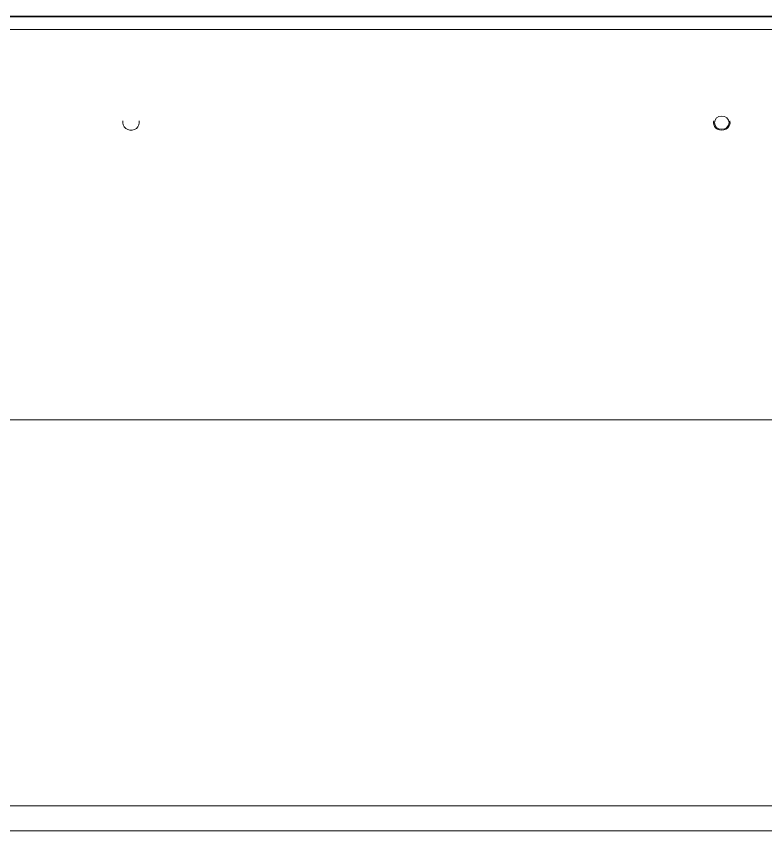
# Model space of a CAD drawing. Header units: millimetres. Extents: x 70151 to 230897, y 35202 to 113211.
# Drawn here: x 178920.2 to 178992.2, y 69177.3 to 69255.6 of the extents above; entities that cross this region are included whole.
import ezdxf

# ---------------------------------------------------------------- set-up
doc = ezdxf.new("R2010")
doc.units = ezdxf.units.MM
doc.header["$LTSCALE"] = 50
doc.layers.add('2-con', color=2, linetype='Continuous')
doc.layers.add('mark-B', color=2, linetype='Continuous', lineweight=20)

# ---------------------------------------------------------------- blocks, each defined once
blk = doc.blocks.new('무풍1WAY 대형')
at = {"layer": 'mark-B'}
for p, q in [((289.26, -420.237), (-384.836, -420.237)), ((-551.699, -496.114), (0.012, -496.114)), ((-550.527, -496.135), (550.963, -496.135))]:
    blk.add_line(p, q, dxfattribs=at)
for centre, start_param, end_param in [((-333.099, -485.908), 3.141592, 6.283185), ((-276.336, -485.908), 2.882904, 6.283185), ((-333.099, -485.908), 0, 0.258688), ((-333.099, -485.908), 2.882802, 3.141592), ((-276.336, -485.908), 0, 0.25879)]:
    blk.add_ellipse(centre, major_axis=(-0.797, 0), ratio=0.913545, start_param=start_param, end_param=end_param, dxfattribs=at)
blk.add_ellipse((-333.099, -485.908), major_axis=(-0.697, 0), ratio=0.913545, dxfattribs=at)
for points in [[(-190.225, -417.851), (-243.649, -417.851), (-297.073, -417.851), (-350.496, -417.851)], [(-536.769, -457.36), (-358.127, -457.36), (-179.485, -457.36), (-0.843, -457.36)], [(-1.177, -494.856), (-184.638, -494.856), (-368.1, -494.856), (-551.561, -494.856)], [(0.012, -496.093), (-183.844, -496.093), (-367.701, -496.093), (-551.558, -496.093)]]:
    blk.add_open_spline(points, degree=3, dxfattribs=at)
blk = doc.blocks.new('dpdjzjs')
at = {"layer": 'mark-B', "rotation": 180}
blk.add_blockref('무풍1WAY 대형', (178654.915, 88751.491), dxfattribs=at)

msp = doc.modelspace()

# ---------------------------------------------------------------- block references
at = {"layer": '2-con'}
msp.add_blockref('dpdjzjs', (0, -19992.043), dxfattribs=at)

doc.saveas('drawing.dxf')
